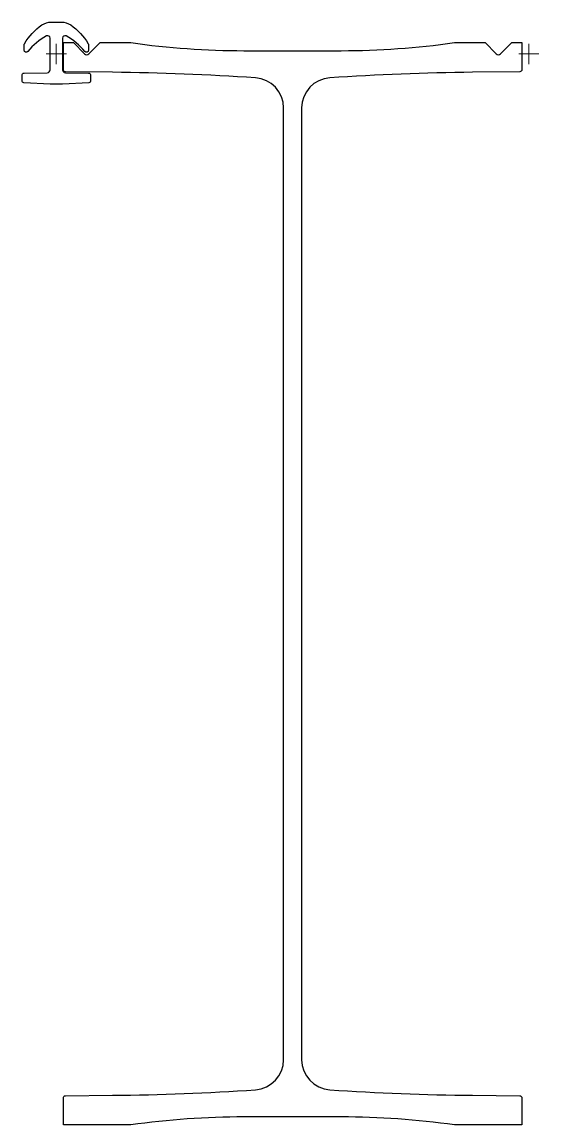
# Model space of a CAD drawing. Header units: millimetres. Extents: x -34 to 480, y -1064 to 32.
import ezdxf

# ---------------------------------------------------------------- set-up
doc = ezdxf.new("R2010")
doc.units = ezdxf.units.MM
doc.layers.get('0').update_dxf_attribs({"lineweight": 25})
doc.layers.add('ref', color=252, linetype='Continuous', lineweight=5)

msp = doc.modelspace()

# ---------------------------------------------------------------- linework, layer by layer
for points in [[(-6.1, -30.1), (-32.2, -28.5, -0.397192), (-34.1, -26.5), (-34.1, -21, -0.411055), (-32.1, -19), (-9.1, -18.7, 0.41139), (-6.1, -15.7), (-6.1, 15.7, 0.569114), (-9.8, 17.9, 0.100985), (-28.2, 2.5, -0.710336), (-32, 3.8), (-32, 9.2, -0.135197), (-31.7, 10.2, -0.107747), (-14.3, 28.9, -0.15203), (-5.1, 31.7), (5.1, 31.7, -0.15203), (14.3, 28.9, -0.107747), (31.7, 10.2, -0.135197), (32, 9.2), (32, 3.8, -0.710994), (28.2, 2.5, 0.100981), (9.8, 17.9, 0.568488), (6.1, 15.7), (6.1, -15.7, 0.41139), (9.1, -18.7), (32.1, -19, -0.411055), (34.1, -21), (34.1, -26.5, -0.397192), (32.2, -28.5), (6.1, -30.1)], [(56, -18.2), (9, -17.7, -0.411288), (7, -15.7), (7, 11.3), (10, 11.3), (17, 11.3), (28.1, 0.1, 0.414214), (32.4, 0.1), (43.5, 11.3), (74.1, 11.3, 0.035293), (186.6, 3.3), (235, 3.3), (283.4, 3.3, 0.035293), (395.9, 11.3), (426.5, 11.3), (437.6, 0.1, 0.414214), (441.9, 0.1), (453, 11.3), (460, 11.3), (463, 11.3), (463, -15.7, -0.411288), (461, -17.7), (414, -18.2, 0.014216), (272, -23.7, 0.394764), (244, -53.6), (244, -999.2, 0.394764), (272, -1029.1, 0.014216), (414, -1034.6), (461, -1035.1, -0.411288), (463, -1037.1), (463, -1064), (460, -1064), (395.9, -1064, 0.035293), (283.4, -1056.1), (235, -1056.1), (186.6, -1056.1, 0.035293), (74.1, -1064), (10, -1064), (7, -1064), (7, -1037.1, -0.411288), (9, -1035.1), (56, -1034.6, 0.014216), (198, -1029.1, 0.394764), (226, -999.2), (226, -53.6, 0.394764), (198, -23.7, 0.014216)]]:
    msp.add_lwpolyline(points, format="xyb", close=True)
at = {"layer": 'ref'}
for p, q in [((10, 0), (-10, 0)), ((0, -10), (0, 10)), ((470, -10), (470, 10)), ((480, 0), (460, 0))]:
    msp.add_line(p, q, dxfattribs=at)

doc.saveas('drawing.dxf')
